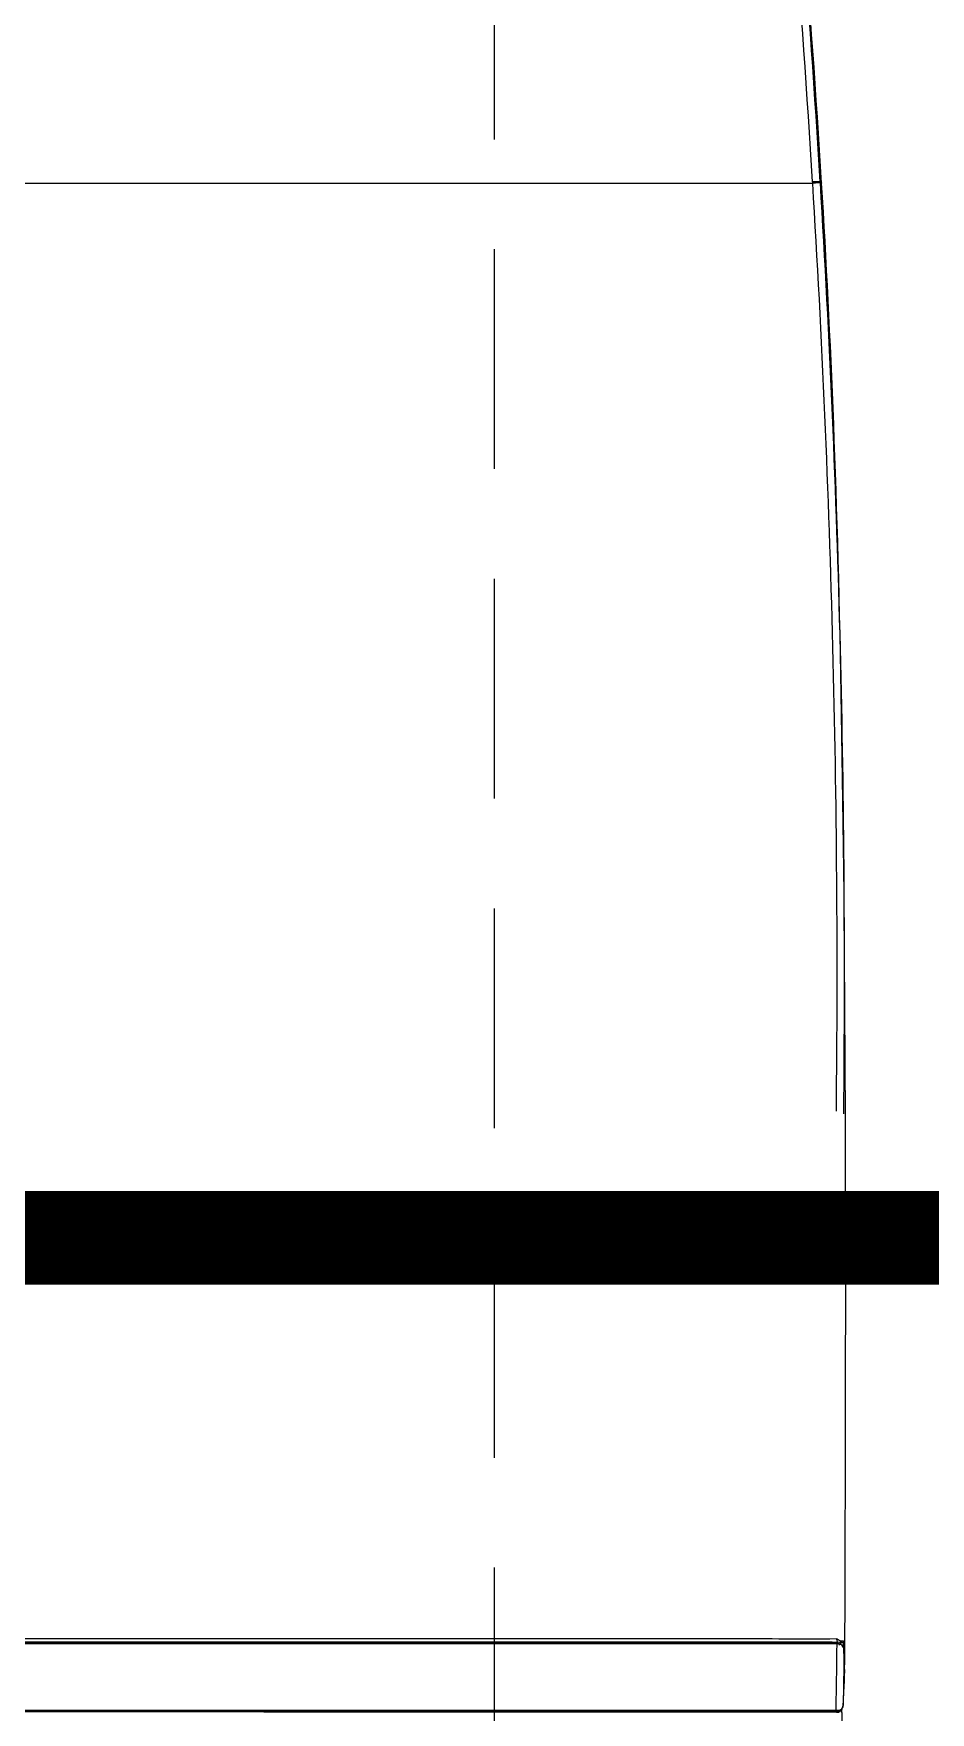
# Model space of a CAD drawing. Header units: millimetres. Extents: x -7413 to 64677, y 6112 to 38711.
# Drawn here: x 47478.2 to 47573.9, y 17812 to 17991.1 of the extents above; entities that cross this region are included whole.
import ezdxf

# ---------------------------------------------------------------- set-up
doc = ezdxf.new("R2010")
doc.units = ezdxf.units.MM
doc.header["$LTSCALE"] = 100
doc.linetypes.add('HID', pattern=[2.3, 1.5, -0.8])
doc.linetypes.add('HIDDEN', pattern=[0.375, 0.25, -0.125])
doc.layers.add('06-LIGHT', color=4, linetype='Continuous')

# ---------------------------------------------------------------- blocks, each defined once
blk = doc.blocks.new('*U139')
at = {"color": 8}
for p, q in [((1219.72, 193.19), (1219.72, 193.19)), ((1219.77, 189.43), (1219.77, 189.44)), ((1219.78, 190.56), (1219.78, 190.56)), ((1219.79, 190.46), (1219.79, 190.49)), ((1219.79, 190.46), (1219.79, 190.49)), ((1219.64, 186.8), (1219.64, 186.81))]:
    blk.add_line(p, q, dxfattribs=at)
at = {"color": 1, "linetype": 'HIDDEN'}
blk.add_lwpolyline([(1179.94, 464.99), (1179.94, 14.99), (39.94, 14.99), (39.94, 464.99)], close=True, dxfattribs=at)
at = {"color": 8}
blk.add_arc((1219.01, 193.8), 0.2, 80.5717, 90, dxfattribs=at)
for centre, major_axis, ratio, start_param, end_param in [((1218.89, 193.8), (0, -0.2), 0.205027, 1.568733, 3.141593), ((1219.01, 193.8), (0, -0.2), 0.351833, 1.567117, 3.141593), ((1219.01, 193.8), (0.033, 0.197), 0.348188, 4.76642, 6.323186), ((1219.07, 194.06), (-0.393, -0.309), 0.676569, 1.247751, 2.270849), ((1219.16, 193.82), (-0.5, -0.021), 0.710917, 2.398177, 3.067106), ((1218.79, 186.26), (0, -0.2), 0.201921, 0.053462, 1.568761)]:
    blk.add_ellipse(centre, major_axis=major_axis, ratio=ratio, start_param=start_param, end_param=end_param, dxfattribs=at)
for points, degree in [([(1216.16, 360.14), (1214.93, 380.14), (1213.3, 400.09), (1211.25, 419.96)], 3), ([(1212.11, 419.98), (1214.14, 400.12), (1215.77, 380.16), (1216.99, 360.17)], 3), ([(1217.18, 360.02), (1215.95, 380.06), (1214.32, 400.08), (1212.29, 420)], 3), ([(1216.99, 360.17), (1216.97, 360.18), (1216.6, 360.17), (1216.16, 360.14)], 3), ([(1217, 360.03), (1216.98, 360.04), (1216.61, 360.03), (1216.17, 360)], 3), ([(1218.86, 254.4), (1219.24, 289.62), (1218.33, 324.85), (1216.17, 360)], 3), ([(1217.12, 360.07), (1217.08, 360.1), (1217.03, 360.14), (1216.99, 360.17)], 3), ([(1216.99, 360.17), (1216.99, 360.13), (1217, 360.08), (1217, 360.03)], 3), ([(1217, 360.03), (1219.15, 324.77), (1220.04, 289.45), (1219.66, 254.12)], 3), ([(1217.12, 360.07), (1217.14, 360.05), (1217.16, 360.03), (1217.18, 360.02)], 3), ([(1219.83, 194), (1220.22, 289.36), (1219.33, 324.73), (1217.18, 360.02)], 3), ([(1218.39, 194), (1218.56, 194), (1218.73, 194), (1218.89, 194)], 3), ([(1218.89, 194), (1218.93, 194), (1218.97, 194), (1219.01, 194)], 3), ([(1219.08, 193.8), (1219.03, 193.8), (1218.99, 193.8), (1218.94, 193.8)], 3), ([(1219.1, 193.85), (1219.21, 193.92), (1219.3, 194.02), (1219.36, 194.13)], 3), ([(1219.66, 194.12), (1219.65, 194.12), (1219.54, 194.12), (1219.36, 194.13)], 3), ([(1219.36, 194.13), (1219.41, 194.1), (1219.45, 194.07), (1219.49, 194.05)], 3), ([(1219.66, 194.12), (1219.66, 194.02), (1219.66, 193.92), (1219.65, 193.81)], 3), ([(1219.65, 193.81), (1219.66, 193.68), (1219.67, 193.54), (1219.67, 193.4)], 3), ([(1219.83, 194), (1219.78, 194.04), (1219.72, 194.08), (1219.66, 194.12)], 3), ([(1219.78, 190.56), (1219.72, 193.18)], 1), ([(1219.78, 190.87), (1219.78, 190.74), (1219.79, 190.62), (1219.79, 190.49)], 3), ([(1219.79, 190.49), (1219.79, 190.49), (1219.79, 190.49), (1219.79, 190.49)], 3), ([(1219.64, 186.8), (1219.66, 187.34), (1219.69, 187.87)], 2), ([(1218.89, 186.05), (1218.27, 186.05), (1217.66, 186.05), (1217.05, 186.05)], 3), ([(1218.89, 186.05), (1218.89, 186.05), (1218.89, 186.05), (1218.89, 186.05)], 3), ([(1219.26, 186), (1219.23, 186.05), (1219.18, 186.11), (1219.13, 186.14)], 3), ([(1219.49, 186), (1219.49, 186.16), (1219.49, 186.31), (1219.49, 186.47)], 3)]:
    blk.add_open_spline(points, degree=degree, dxfattribs=at)
for points, knots in [([(1026.79, 360), (1034.87, 360), (1051.02, 360), (1075.24, 360), (1099.46, 360), (1123.66, 360), (1147.83, 360), (1171.96, 360), (1192.01, 360), (1206, 360), (1212.72, 360), (1215.44, 360), (1216.17, 360)], [0, 0, 0, 0, 0.127521, 0.255042, 0.382563, 0.510084, 0.637605, 0.765126, 0.892647, 0.956407, 0.988287, 1, 1, 1, 1]), ([(1216.17, 360), (1216.17, 360), (1216.17, 360), (1216.17, 360.05), (1216.17, 360.1), (1216.16, 360.14)], [0, 0, 0, 0, 0.00042, 0.00042, 1, 1, 1, 1]), ([(739.94, 193.94), (819.89, 193.94), (899.84, 193.94), (999.77, 193.94), (1019.76, 193.94), (1059.74, 193.94), (1079.73, 193.94), (1119.69, 193.94), (1139.67, 193.94), (1169.52, 193.94), (1179.45, 193.94), (1194.31, 193.94), (1199.26, 193.94), (1209.14, 193.94), (1214.08, 193.94), (1218.98, 193.94)], [0, 0, 0, 0, 0.5, 0.5, 0.625, 0.625, 0.75, 0.75, 0.875, 0.875, 0.9375, 0.9375, 0.96875, 0.96875, 1, 1, 1, 1]), ([(1218.94, 193.8), (1214.03, 193.8), (1209.09, 193.8), (1199.21, 193.8), (1194.26, 193.8), (1179.4, 193.8), (1169.47, 193.8), (1139.62, 193.8), (1119.64, 193.8), (1079.68, 193.8), (1059.7, 193.8), (1019.73, 193.8), (999.74, 193.8), (899.82, 193.8), (819.88, 193.8), (739.94, 193.8)], [0, 0, 0, 0, 0.03125, 0.03125, 0.0625, 0.0625, 0.125, 0.125, 0.25, 0.25, 0.375, 0.375, 0.5, 0.5, 1, 1, 1, 1]), ([(1029.85, 194.41), (1045.65, 194.41), (1061.45, 194.41), (1093.05, 194.41), (1108.85, 194.41), (1140.42, 194.41), (1156.18, 194.41), (1179.77, 194.41), (1187.62, 194.41), (1199.36, 194.41), (1203.27, 194.41), (1211.08, 194.41), (1214.98, 194.37), (1218.86, 194.4)], [0, 0, 0, 0, 0.25, 0.25, 0.5, 0.5, 0.75, 0.75, 0.875, 0.875, 0.9375, 0.9375, 1, 1, 1, 1]), ([(1218.39, 194), (1213.69, 194), (1208.95, 194), (1199.29, 194), (1194.34, 194), (1179.47, 194), (1169.54, 194), (1139.69, 194), (1119.71, 194), (1079.75, 194), (1059.76, 194), (1036.79, 194), (1033.82, 194), (1030.84, 194)], [0, 0, 0, 0, 0.076277, 0.076277, 0.155939, 0.155939, 0.315263, 0.315263, 0.633912, 0.633912, 0.952561, 0.952561, 1, 1, 1, 1]), ([(1218.83, 186.26), (1218.84, 186.64), (1218.84, 187.03), (1218.86, 188.28), (1218.88, 189.14), (1218.9, 190.88), (1218.91, 191.74), (1218.93, 193.01), (1218.93, 193.4), (1218.94, 193.8)], [0, 0, 0, 0, 0.152969, 0.152969, 0.497591, 0.497591, 0.842214, 0.842214, 1, 1, 1, 1]), ([(1219.04, 193.99), (1219.02, 194.04), (1219.01, 194.08), (1218.97, 194.17), (1218.95, 194.21), (1218.92, 194.28), (1218.91, 194.3), (1218.89, 194.33), (1218.88, 194.35), (1218.87, 194.36), (1218.87, 194.37), (1218.87, 194.38), (1218.86, 194.39), (1218.86, 194.39), (1218.86, 194.39), (1218.86, 194.4), (1218.86, 194.4), (1218.86, 194.4)], [0, 0, 0, 0, 0.329841, 0.329841, 0.64484, 0.64484, 0.808285, 0.808285, 0.89597, 0.89597, 0.943441, 0.943441, 0.96921, 0.96921, 0.986236, 0.986236, 1, 1, 1, 1]), ([(1218.86, 194.4), (1218.86, 194.4), (1218.86, 194.4), (1218.86, 194.4), (1218.87, 194.4), (1218.87, 194.39), (1218.88, 194.39), (1218.89, 194.39), (1218.89, 194.38), (1218.91, 194.37), (1218.92, 194.37), (1218.96, 194.35), (1218.98, 194.34), (1219.04, 194.3), (1219.08, 194.28), (1219.21, 194.21), (1219.29, 194.17), (1219.36, 194.13)], [0, 0, 0, 0, 0.009976, 0.009976, 0.022556, 0.022556, 0.04139, 0.04139, 0.07605, 0.07605, 0.139998, 0.139998, 0.259042, 0.259042, 0.487994, 0.487994, 1, 1, 1, 1]), ([(1219.72, 193.19), (1219.72, 193.26), (1219.71, 193.33), (1219.64, 193.48), (1219.59, 193.56), (1219.46, 193.66), (1219.4, 193.7), (1219.26, 193.76), (1219.17, 193.79), (1219.08, 193.8)], [0, 0, 0, 0, 0.259, 0.259, 0.575766, 0.575766, 0.78372, 0.78372, 1, 1, 1, 1]), ([(1219.49, 194.05), (1219.56, 194), (1219.61, 193.95), (1219.65, 193.86), (1219.65, 193.84), (1219.65, 193.81)], [0, 0, 0, 0, 0.71699, 0.71699, 1, 1, 1, 1]), ([(1219.72, 193.19), (1219.72, 192.99), (1219.72, 192.8), (1219.71, 191.73), (1219.7, 190.87), (1219.67, 189.13), (1219.66, 188.26), (1219.64, 187.2), (1219.64, 187.01), (1219.64, 186.81)], [0, 0, 0, 0, 0.092017, 0.092017, 0.499829, 0.499829, 0.907641, 0.907641, 1, 1, 1, 1]), ([(1219.78, 190.56), (1219.77, 191), (1219.76, 191.43), (1219.74, 192.31), (1219.73, 192.75), (1219.72, 193.19)], [0, 0, 0, 0, 0.5, 0.5, 1, 1, 1, 1]), ([(1219.79, 190.49), (1219.8, 190.84), (1219.8, 191.19), (1219.81, 191.89), (1219.81, 192.24), (1219.82, 193.06), (1219.83, 193.53), (1219.83, 194)], [0, 0, 0, 0, 0.298691, 0.298691, 0.597383, 0.597383, 1, 1, 1, 1]), ([(1219.64, 186.81), (1219.66, 187.25), (1219.68, 187.68), (1219.73, 188.56), (1219.75, 189), (1219.77, 189.44)], [0, 0, 0, 0, 0.5, 0.5, 1, 1, 1, 1]), ([(1219.77, 189.44), (1219.77, 189.5), (1219.77, 189.57), (1219.78, 189.73), (1219.78, 189.82), (1219.78, 190), (1219.79, 190.09), (1219.79, 190.26), (1219.79, 190.34), (1219.79, 190.47), (1219.78, 190.51), (1219.78, 190.56)], [0, 0, 0, 0, 0.21624, 0.21624, 0.432749, 0.432749, 0.645647, 0.645647, 0.856424, 0.856424, 1, 1, 1, 1]), ([(739.94, 186.26), (819.86, 186.26), (899.78, 186.26), (999.68, 186.26), (1019.66, 186.26), (1059.62, 186.26), (1079.6, 186.26), (1119.55, 186.26), (1139.51, 186.26), (1169.34, 186.26), (1179.27, 186.26), (1194.15, 186.26), (1199.1, 186.26), (1208.99, 186.26), (1213.93, 186.26), (1218.83, 186.26)], [0, 0, 0, 0, 0.5, 0.5, 0.625, 0.625, 0.75, 0.75, 0.875, 0.875, 0.9375, 0.9375, 0.96875, 0.96875, 1, 1, 1, 1]), ([(1218.79, 186.06), (1213.89, 186.06), (1208.95, 186.06), (1199.07, 186.06), (1194.11, 186.06), (1179.24, 186.06), (1169.31, 186.06), (1139.47, 186.06), (1119.52, 186.06), (1079.58, 186.06), (1059.6, 186.06), (1019.64, 186.06), (999.66, 186.06), (899.77, 186.06), (819.86, 186.06), (739.94, 186.06)], [0, 0, 0, 0, 0.03125, 0.03125, 0.0625, 0.0625, 0.125, 0.125, 0.25, 0.25, 0.375, 0.375, 0.5, 0.5, 1, 1, 1, 1]), ([(1217.05, 186.02), (1212.16, 186.02), (1207.25, 186.02), (1197.42, 186.02), (1192.5, 186.02), (1177.71, 186.02), (1167.82, 186.02), (1156.52, 186.02), (1155.11, 186.02), (1153.7, 186.02)], [0, 0, 0, 0, 0.233427, 0.233427, 0.466853, 0.466853, 0.933707, 0.933707, 1, 1, 1, 1]), ([(1217.05, 186.05), (1217.05, 186.04), (1217.05, 186.03), (1217.05, 186.02), (1217.05, 186.02), (1217.05, 186.02)], [0, 0, 0, 0, 0.865418, 0.865418, 1, 1, 1, 1]), ([(1219.12, 186.05), (1219.09, 186.05), (1219.07, 186.06), (1218.97, 186.06), (1218.88, 186.06), (1218.79, 186.06)], [0, 0, 0, 0, 0.249344, 0.249344, 1, 1, 1, 1]), ([(1218.83, 186.26), (1218.94, 186.26), (1219.05, 186.26), (1219.16, 186.25), (1219.18, 186.25), (1219.2, 186.25)], [0, 0, 0, 0, 0.840137, 0.840137, 1, 1, 1, 1]), ([(1218.89, 186.05), (1218.91, 186.05), (1218.94, 186.05), (1219, 186.05), (1219.02, 186.05), (1219.06, 186.05), (1219.07, 186.05), (1219.09, 186.05), (1219.1, 186.05), (1219.11, 186.05), (1219.11, 186.05), (1219.12, 186.05)], [0, 0, 0, 0, 0.330293, 0.330293, 0.681956, 0.681956, 0.82164, 0.82164, 0.940754, 0.940754, 1, 1, 1, 1]), ([(1219.49, 186), (1219.43, 182.72), (1219.37, 179.43), (1219.22, 172.92), (1219.13, 169.7), (1219.04, 166.47)], [0, 0, 0, 0, 0.504534, 0.504534, 1, 1, 1, 1]), ([(1219.12, 186.05), (1219.12, 186.05), (1219.12, 186.05), (1219.14, 186.06), (1219.15, 186.07), (1219.17, 186.09), (1219.18, 186.1), (1219.19, 186.12), (1219.19, 186.12), (1219.19, 186.14), (1219.2, 186.16), (1219.2, 186.2), (1219.2, 186.23), (1219.2, 186.25), (1219.2, 186.25), (1219.2, 186.25)], [0, 0, 0, 0, 0.055006, 0.055006, 0.276288, 0.276288, 0.497423, 0.497423, 0.530007, 0.530007, 0.756604, 0.756604, 0.983112, 0.983112, 1, 1, 1, 1]), ([(1219.13, 186.07), (1219.16, 186.08), (1219.28, 186.12), (1219.45, 186.27), (1219.59, 186.52), (1219.63, 186.7), (1219.64, 186.8)], [0, 0, 0, 0, 0.088268, 0.35843, 0.674319, 1, 1, 1, 1]), ([(1219.2, 186.25), (1219.26, 186.28), (1219.32, 186.31), (1219.45, 186.4), (1219.51, 186.46), (1219.6, 186.62), (1219.63, 186.71), (1219.64, 186.81)], [0, 0, 0, 0, 0.226788, 0.226788, 0.577205, 0.577205, 1, 1, 1, 1])]:
    blk.add_open_spline(points, degree=3, knots=knots, dxfattribs=at)
blk = doc.blocks.new('acqkd')
at = {"layer": '06-LIGHT', "xscale": 0.9375580759604136, "yscale": 0.9375580759604136, "zscale": 0.9375580759604136, "rotation": 359.9999999999999}
blk.add_blockref('*U139', (1570160.06, 1746418.47), dxfattribs=at)

msp = doc.modelspace()

# ---------------------------------------------------------------- linework, layer by layer
at = {"layer": '06-LIGHT', "color": 10, "linetype": 'HID', "const_width": 10}
msp.add_lwpolyline([(55415.98, 13533.09), (55415.98, 16144.29), (54150.48, 16144.29), (54150.48, 18450.82), (49325.77, 18450.82), (49325.77, 17862.59), (44797.99, 17862.59), (44797.99, 13707.94), (45137.55, 13707.94), (45137.55, 12926.02)], dxfattribs=at)

# ---------------------------------------------------------------- block references
at = {"color": 0}
msp.add_blockref('acqkd', (-1523738.93, -1728780.89), dxfattribs=at)

doc.saveas('drawing.dxf')
